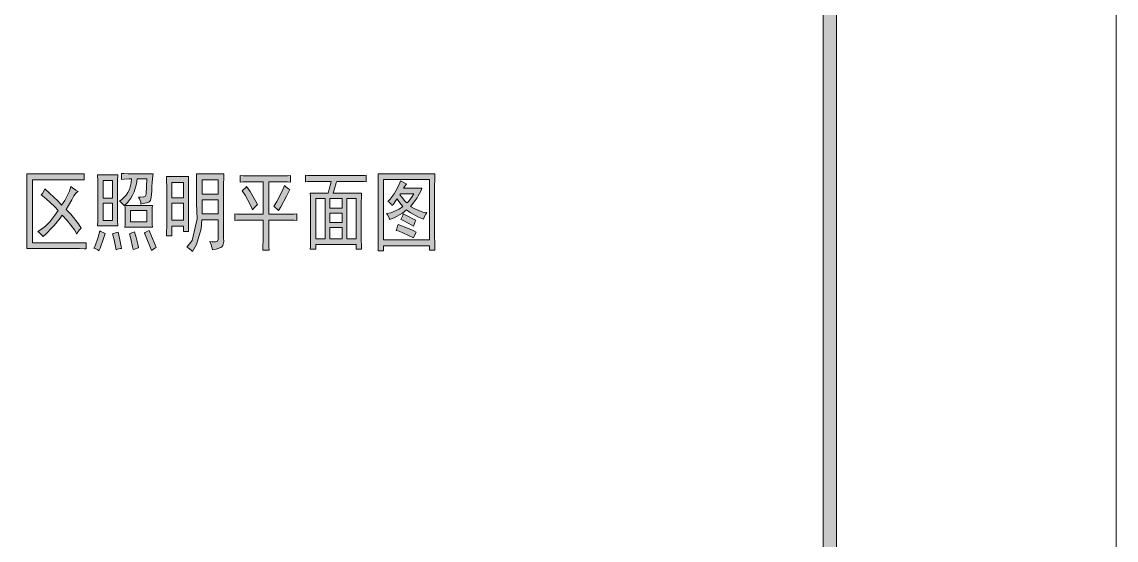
# Model space of a CAD drawing. Header units: millimetres. Extents: x 805 to 6044844, y 120 to 7887884.
# Drawn here: x 6039111 to 6044844, y 7802704 to 7805423 of the extents above; entities that cross this region are included whole.
import ezdxf

# ---------------------------------------------------------------- set-up
doc = ezdxf.new("R2010")
doc.units = ezdxf.units.MM

msp = doc.modelspace()

# ---------------------------------------------------------------- hatches: boundary and pattern name
h = msp.add_hatch(color=0)
h.dxf.hatch_style = 2
h.paths.add_polyline_path([(6043378.9, 7800256.9), (6043309.1, 7800327.2), (6043309.1, 7886349.6), (6043378.9, 7886419.9)])
h = msp.add_hatch(color=0)
h.dxf.hatch_style = 2
h.paths.add_polyline_path([(6039437, 7804593.3), (6039426.2, 7804593.8), (6039397.8, 7804594.9), (6039379.5, 7804594.9), (6039167, 7804594.9), (6039167, 7804262.7), (6039401, 7804262.7), (6039415.5, 7804262.7), (6039438.6, 7804263.2), (6039447.2, 7804264.3), (6039447.2, 7804232.1), (6039438, 7804232.7), (6039413.4, 7804233.7), (6039398.3, 7804233.7), (6039136.4, 7804233.7), (6039137.5, 7804255.2), (6039138, 7804286.9), (6039138, 7804296.5), (6039138, 7804569.7), (6039138, 7804585.3), (6039137.5, 7804613.2), (6039136.4, 7804625.5), (6039437, 7804625.5)])
h = msp.add_hatch(color=0)
h.paths.add_polyline_path([(6039614.1, 7804620.1), (6039613, 7804587.9), (6039612.5, 7804517.6), (6039612.5, 7804480.1), (6039612.5, 7804443), (6039613, 7804379.2), (6039614.1, 7804352.3), (6039507.8, 7804352.3), (6039508.4, 7804378.6), (6039508.9, 7804442), (6039508.9, 7804480.1), (6039508.9, 7804517.6), (6039508.4, 7804587.9), (6039507.8, 7804620.1)])
h.paths.add_polyline_path([(6039585.1, 7804497.8), (6039585.1, 7804591.2), (6039536.3, 7804591.2), (6039536.3, 7804497.8)])
h.paths.add_polyline_path([(6039585.1, 7804381.3), (6039585.1, 7804470.9), (6039536.3, 7804470.9), (6039536.3, 7804381.3)])
h = msp.add_hatch(color=0)
h.dxf.hatch_style = 2
h.paths.add_polyline_path([(6039734.8, 7804467.2), (6039733.8, 7804476.3), (6039727.3, 7804494.6), (6039722, 7804503.1), (6039732.7, 7804503.1), (6039747.7, 7804504.2), (6039752, 7804505.3), (6039756.3, 7804505.8), (6039761.1, 7804513.9), (6039762.2, 7804521.4), (6039766.5, 7804598.7), (6039714.4, 7804598.7), (6039711.8, 7804572.4), (6039699.9, 7804530.5), (6039690.8, 7804513.9), (6039681.7, 7804497.8), (6039660.2, 7804469.9), (6039646.8, 7804458.6), (6039639.8, 7804467.2), (6039627.5, 7804479), (6039622.7, 7804481.7), (6039635.5, 7804490.8), (6039657, 7804513.9), (6039665.6, 7804528.4), (6039674.2, 7804542.9), (6039684.4, 7804577.7), (6039686, 7804598.7), (6039673.1, 7804598.7), (6039646.8, 7804597.6), (6039633.9, 7804596.5), (6039633.9, 7804627.1), (6039645.7, 7804626.6), (6039668.8, 7804625.5), (6039680.1, 7804625.5), (6039798.2, 7804625.5), (6039796.5, 7804614.8), (6039793.9, 7804581), (6039792.8, 7804557.9), (6039791.7, 7804535.3), (6039788.5, 7804503.7), (6039786.4, 7804495.1), (6039784.2, 7804486.5), (6039776.2, 7804476.3), (6039769.7, 7804474.7), (6039763.8, 7804472.6), (6039746.1, 7804469.3)])
h = msp.add_hatch(color=0)
h.paths.add_polyline_path([(6039984.9, 7804611), (6039984.4, 7804592.2), (6039983.3, 7804552), (6039983.3, 7804530.5), (6039983.3, 7804400.6), (6039983.3, 7804379.2), (6039984.4, 7804340.5), (6039984.9, 7804323.4), (6039957.6, 7804323.4), (6039957.6, 7804350.7), (6039897.4, 7804350.7), (6039897.4, 7804300.3), (6039868.5, 7804300.3), (6039869, 7804315.3), (6039870.1, 7804355), (6039870.1, 7804379.2), (6039870.1, 7804532.1), (6039870.1, 7804553.6), (6039869, 7804593.3), (6039868.5, 7804611)])
h.paths.add_polyline_path([(6039957.6, 7804382.9), (6039957.6, 7804470.9), (6039897.4, 7804470.9), (6039897.4, 7804382.9)])
h.paths.add_polyline_path([(6039957.6, 7804499.9), (6039957.6, 7804580.4), (6039897.4, 7804580.4), (6039897.4, 7804499.9)])
h = msp.add_hatch(color=0)
h.paths.add_polyline_path([(6040169, 7804625.5), (6040168.5, 7804608.3), (6040167.4, 7804569.2), (6040167.4, 7804546.6), (6040167.4, 7804287.4), (6040168.5, 7804270.8), (6040163.6, 7804248.8), (6040158.3, 7804243.4), (6040152.9, 7804238.6), (6040128.8, 7804230), (6040110, 7804226.8), (6040108.4, 7804236.4), (6040101.4, 7804257.9), (6040095.5, 7804269.7), (6040107.8, 7804268.6), (6040125, 7804269.2), (6040130.4, 7804270.8), (6040135.2, 7804271.8), (6040139.5, 7804281.5), (6040139, 7804289.5), (6040139, 7804384.5), (6040054.2, 7804384.5), (6040049.9, 7804337.8), (6040025.2, 7804254.1), (6040005.3, 7804217.6), (6039997.8, 7804225.7), (6039982.8, 7804237.5), (6039974.7, 7804240.7), (6040002.6, 7804276.1), (6040028.9, 7804389.9), (6040026.8, 7804469.3), (6040026.8, 7804544.5), (6040026.8, 7804565.9), (6040025.7, 7804606.7), (6040025.2, 7804625.5)])
h.paths.add_polyline_path([(6040139, 7804519.2), (6040139, 7804594.9), (6040055.2, 7804594.9), (6040055.2, 7804519.2)])
h.paths.add_polyline_path([(6040139, 7804415.1), (6040139, 7804488.7), (6040055.2, 7804488.7), (6040055.2, 7804415.1)])
h = msp.add_hatch(color=0)
h.dxf.hatch_style = 2
h.paths.add_polyline_path([(6040465.3, 7804614.8), (6040476, 7804614.8), (6040502.8, 7804615.8), (6040518.4, 7804616.4), (6040518.4, 7804582.6), (6040503.4, 7804583.1), (6040476.5, 7804584.2), (6040465.3, 7804584.2), (6040404.6, 7804584.2), (6040404.6, 7804413.5), (6040492.6, 7804413.5), (6040508.2, 7804413.5), (6040537.7, 7804414.6), (6040551.7, 7804415.1), (6040551.7, 7804381.3), (6040537.7, 7804381.9), (6040508.2, 7804382.9), (6040492.6, 7804382.9), (6040404.6, 7804382.9), (6040404.6, 7804300.3), (6040404.6, 7804280.4), (6040405.7, 7804242.9), (6040406.2, 7804224.6), (6040372.9, 7804224.6), (6040374, 7804242.9), (6040374.6, 7804280.4), (6040374.6, 7804300.3), (6040374.6, 7804382.9), (6040269.4, 7804382.9), (6040259.7, 7804382.9), (6040238.2, 7804381.9), (6040226.4, 7804381.3), (6040226.4, 7804415.1), (6040238.2, 7804414.6), (6040260.8, 7804413.5), (6040272.6, 7804413.5), (6040374.6, 7804413.5), (6040374.6, 7804584.2), (6040306.9, 7804584.2), (6040296.2, 7804584.2), (6040270.4, 7804583.1), (6040255.4, 7804582.6), (6040255.4, 7804616.4), (6040270.4, 7804615.8), (6040295.7, 7804614.8), (6040305.3, 7804614.8)])
h = msp.add_hatch(color=0)
h.paths.add_polyline_path([(6040876.3, 7804616.4), (6040887.1, 7804616.4), (6040906.4, 7804617.5), (6040915, 7804618.5), (6040915, 7804584.2), (6040905.3, 7804585.3), (6040886, 7804585.8), (6040876.3, 7804585.8), (6040761.5, 7804585.8), (6040758.3, 7804577.7), (6040749.2, 7804547.2), (6040742.7, 7804524.6), (6040890.8, 7804524.6), (6040890.3, 7804508), (6040889.2, 7804472.6), (6040889.2, 7804454.8), (6040889.2, 7804300.3), (6040889.2, 7804280.4), (6040890.3, 7804245.5), (6040890.8, 7804230), (6040861.9, 7804230), (6040861.9, 7804255.2), (6040650.4, 7804255.2), (6040650.4, 7804230), (6040622, 7804230), (6040622.5, 7804241.8), (6040623.6, 7804276.1), (6040623.6, 7804298.1), (6040623.6, 7804458.6), (6040623.6, 7804475.2), (6040622.5, 7804508.5), (6040622, 7804524.6), (6040715.3, 7804524.6), (6040721.8, 7804545.5), (6040729.8, 7804576.1), (6040731.4, 7804585.8), (6040640.7, 7804585.8), (6040630, 7804585.8), (6040608, 7804585.3), (6040597.3, 7804584.2), (6040597.3, 7804618.5), (6040609.1, 7804617.5), (6040630.5, 7804616.4), (6040640.7, 7804616.4)])
h.paths.add_polyline_path([(6040699.8, 7804284.2), (6040699.8, 7804496.2), (6040650.4, 7804496.2), (6040650.4, 7804284.2)])
h.paths.add_polyline_path([(6040861.9, 7804284.2), (6040861.9, 7804496.2), (6040813, 7804496.2), (6040813, 7804284.2)])
h.paths.add_polyline_path([(6040788.9, 7804284.2), (6040788.9, 7804343.2), (6040723.9, 7804343.2), (6040723.9, 7804284.2)])
h.paths.add_polyline_path([(6040788.9, 7804445.7), (6040788.9, 7804496.2), (6040723.9, 7804496.2), (6040723.9, 7804445.7)])
h.paths.add_polyline_path([(6040788.9, 7804370), (6040788.9, 7804418.9), (6040723.9, 7804418.9), (6040723.9, 7804370)])
h = msp.add_hatch(color=0)
h.paths.add_polyline_path([(6041274.6, 7804625.5), (6041274, 7804603), (6041273.5, 7804553.6), (6041273.5, 7804526.8), (6041273.5, 7804334.1), (6041273.5, 7804306.7), (6041274, 7804251.4), (6041274.6, 7804224.6), (6041246.1, 7804224.6), (6041246.1, 7804248.2), (6041005.7, 7804248.2), (6041005.7, 7804220.8), (6040977.2, 7804220.8), (6040977.8, 7804248.8), (6040978.3, 7804306.7), (6040978.3, 7804336.2), (6040978.3, 7804526.8), (6040978.3, 7804552.5), (6040977.8, 7804601.9), (6040977.2, 7804625.5)])
h.paths.add_polyline_path([(6041246.1, 7804278.8), (6041246.1, 7804596.5), (6041005.7, 7804596.5), (6041005.7, 7804278.8)])
h = msp.add_hatch(color=0)
h.dxf.hatch_style = 2
h.paths.add_polyline_path([(6039231.4, 7804546.6), (6039256.6, 7804524.6), (6039300.7, 7804482.7), (6039319.4, 7804461.8), (6039335.5, 7804486), (6039360.2, 7804534.8), (6039368.3, 7804559), (6039375.8, 7804552.5), (6039394.6, 7804540.2), (6039405.3, 7804533.7), (6039397.8, 7804527.3), (6039383.8, 7804510.7), (6039377.9, 7804499.9), (6039372.6, 7804488.7), (6039355.4, 7804458.6), (6039343.6, 7804438.7), (6039368.3, 7804413.5), (6039407.5, 7804364.1), (6039422.5, 7804340), (6039413.9, 7804332.5), (6039402.1, 7804317.5), (6039398.3, 7804309.4), (6039386.5, 7804330.9), (6039348.4, 7804380.2), (6039322.1, 7804408.2), (6039311.4, 7804392.6), (6039289.4, 7804364.7), (6039278.1, 7804352.3), (6039266.8, 7804340), (6039239.5, 7804312.1), (6039222.8, 7804296.5), (6039216.4, 7804304.6), (6039201.9, 7804318), (6039193.9, 7804323.4), (6039208.3, 7804331.4), (6039234.1, 7804350.7), (6039245.9, 7804362), (6039257.2, 7804373.3), (6039284.6, 7804408.7), (6039300.7, 7804433.4), (6039282.4, 7804453.8), (6039237.9, 7804495.1), (6039211.6, 7804516), (6039218.5, 7804523), (6039228.7, 7804538.6)])
h = msp.add_hatch(color=0)
h.dxf.hatch_style = 2
h.paths.add_polyline_path([(6040318.7, 7804436.6), (6040307.5, 7804464), (6040281.2, 7804513.3), (6040265.1, 7804535.9), (6040271, 7804541.2), (6040282.8, 7804552.5), (6040288.1, 7804559), (6040306.4, 7804532.1), (6040334.8, 7804484.4), (6040345.6, 7804464), (6040337, 7804455.9), (6040323.6, 7804442)])
h = msp.add_hatch(color=0)
h.dxf.hatch_style = 2
h.paths.add_polyline_path([(6040430.9, 7804454.8), (6040447, 7804480.1), (6040475.4, 7804534.8), (6040486.7, 7804564.3), (6040493.7, 7804557.9), (6040508.2, 7804547.2), (6040515.7, 7804542.9), (6040497.5, 7804508), (6040467.4, 7804453.2), (6040455.1, 7804433.4), (6040449.2, 7804439.3), (6040437.3, 7804450)])
h = msp.add_hatch(color=0)
h.paths.add_polyline_path([(6041126.4, 7804573.4), (6041122.1, 7804568.1), (6041114.6, 7804556.3), (6041110.9, 7804549.8), (6041206.9, 7804549.8), (6041204.3, 7804541.8), (6041195.1, 7804521.9), (6041188.2, 7804510.7), (6041181.7, 7804498.9), (6041161.9, 7804470.9), (6041147.9, 7804454.8), (6041169.9, 7804441.4), (6041212.3, 7804425.3), (6041233.2, 7804422.6), (6041227.9, 7804414.6), (6041219.3, 7804397.4), (6041215.5, 7804388.3), (6041189.2, 7804398), (6041144.7, 7804422.6), (6041126.4, 7804436.6), (6041105.5, 7804420), (6041061, 7804394.7), (6041037.4, 7804386.7), (6041035.2, 7804394.7), (6041027.2, 7804409.8), (6041021.8, 7804417.3), (6041044.9, 7804421.6), (6041087.3, 7804440.4), (6041106.6, 7804454.8), (6041096.4, 7804466.6), (6041081.9, 7804486), (6041077.6, 7804494.6), (6041071.2, 7804485.4), (6041057.7, 7804467.2), (6041050.2, 7804458.6), (6041045.4, 7804465.6), (6041034.7, 7804476.3), (6041028.8, 7804480.1), (6041041.1, 7804492.4), (6041062, 7804520.9), (6041070.6, 7804536.4), (6041079.2, 7804552.5), (6041091.6, 7804578.8), (6041094.8, 7804589.5), (6041102.3, 7804585.3), (6041117.9, 7804577.2)])
h.paths.add_polyline_path([(6041092.1, 7804516), (6041102.8, 7804500.5), (6041121.6, 7804479), (6041129.7, 7804472.6), (6041138.8, 7804481.7), (6041156, 7804505.8), (6041164, 7804521.4), (6041094.8, 7804521.4)])
h = msp.add_hatch(color=0)
h.paths.add_polyline_path([(6039794.9, 7804458.6), (6039794.4, 7804447.3), (6039793.9, 7804420.5), (6039793.9, 7804404.4), (6039793.9, 7804389.4), (6039794.4, 7804359.3), (6039794.9, 7804345.4), (6039651.1, 7804345.4), (6039652.2, 7804360.4), (6039652.7, 7804389.9), (6039652.7, 7804404.4), (6039652.7, 7804418.9), (6039652.2, 7804445.7), (6039651.1, 7804458.6)])
h.paths.add_polyline_path([(6039766.5, 7804373.8), (6039766.5, 7804433.4), (6039680.1, 7804433.4), (6039680.1, 7804373.8)])
h = msp.add_hatch(color=0)
h.dxf.hatch_style = 2
h.paths.add_polyline_path([(6041109.3, 7804415.1), (6041134, 7804402.8), (6041166.7, 7804386.7), (6041175.3, 7804382.9), (6041172.1, 7804375.4), (6041165.6, 7804359.3), (6041162.4, 7804350.7), (6041138.2, 7804364.7), (6041105, 7804382.9), (6041096.4, 7804386.7), (6041100.1, 7804392.6), (6041106.6, 7804407.1)])
h = msp.add_hatch(color=0)
h.dxf.hatch_style = 2
h.paths.add_polyline_path([(6039548.1, 7804312.6), (6039537.9, 7804281.5), (6039521.2, 7804235.3), (6039514.8, 7804220.8), (6039508.4, 7804226.8), (6039494.4, 7804233.7), (6039487.4, 7804235.3), (6039494.4, 7804248.2), (6039510.5, 7804293.8), (6039519.1, 7804327.1), (6039525.5, 7804322.8), (6039540, 7804315.3)])
h = msp.add_hatch(color=0)
h.dxf.hatch_style = 2
h.paths.add_polyline_path([(6039615.2, 7804320.1), (6039622.7, 7804287.4), (6039631.3, 7804244.5), (6039632.9, 7804233.7), (6039625.3, 7804233.7), (6039611.9, 7804230), (6039605.5, 7804226.8), (6039603.9, 7804236.4), (6039594.8, 7804278.8), (6039586.7, 7804311), (6039593.1, 7804312.6), (6039607.6, 7804317.5)])
h = msp.add_hatch(color=0)
h.dxf.hatch_style = 2
h.paths.add_polyline_path([(6039723, 7804237.5), (6039716, 7804235.3), (6039701.6, 7804231), (6039694.6, 7804228.4), (6039691.4, 7804243.4), (6039681.7, 7804284.7), (6039674.2, 7804311), (6039678.5, 7804312.6), (6039692.4, 7804318), (6039701.6, 7804321.7), (6039709.6, 7804292.2), (6039720.3, 7804249.8)])
h = msp.add_hatch(color=0)
h.dxf.hatch_style = 2
h.paths.add_polyline_path([(6039789.6, 7804223), (6039784.2, 7804238), (6039766.5, 7804284.2), (6039753.6, 7804314.8), (6039757.9, 7804317.5), (6039769.7, 7804324.4), (6039777.8, 7804328.7), (6039790.6, 7804298.1), (6039809.4, 7804253.6), (6039815.3, 7804239.1), (6039807.8, 7804235.3), (6039794.9, 7804227.3)])
h = msp.add_hatch(color=0)
h.dxf.hatch_style = 2
h.paths.add_polyline_path([(6041081.9, 7804359.3), (6041113.6, 7804348), (6041161.3, 7804328.2), (6041176.9, 7804320.1), (6041173.1, 7804312.6), (6041166.2, 7804297.6), (6041162.4, 7804289.5), (6041132.9, 7804304.6), (6041087.8, 7804324.4), (6041071.7, 7804328.7), (6041074.9, 7804336.2), (6041079.8, 7804351.3)])

# ---------------------------------------------------------------- linework, layer by layer
at = {"color": 0, "lineweight": 0}
for points in [[(5918704.9, 7798792.3), (5918704.9, 7887884.5), (6044844, 7887884.5), (6044844, 7798792.3)], [(6043378.9, 7800256.9), (6043309.1, 7800327.2), (6043309.1, 7886349.6), (6043378.9, 7886419.9)], [(6039437, 7804593.3), (6039426.2, 7804593.8), (6039397.8, 7804594.9), (6039379.5, 7804594.9), (6039167, 7804594.9), (6039167, 7804262.7), (6039401, 7804262.7), (6039415.5, 7804262.7), (6039438.6, 7804263.2), (6039447.2, 7804264.3), (6039447.2, 7804232.1), (6039438, 7804232.7), (6039413.4, 7804233.7), (6039398.3, 7804233.7), (6039136.4, 7804233.7), (6039137.5, 7804255.2), (6039138, 7804286.9), (6039138, 7804296.5), (6039138, 7804569.7), (6039138, 7804585.3), (6039137.5, 7804613.2), (6039136.4, 7804625.5), (6039437, 7804625.5)], [(6039614.1, 7804620.1), (6039613, 7804587.9), (6039612.5, 7804517.6), (6039612.5, 7804480.1), (6039612.5, 7804443), (6039613, 7804379.2), (6039614.1, 7804352.3), (6039507.8, 7804352.3), (6039508.4, 7804378.6), (6039508.9, 7804442), (6039508.9, 7804480.1), (6039508.9, 7804517.6), (6039508.4, 7804587.9), (6039507.8, 7804620.1)], [(6039734.8, 7804467.2), (6039733.8, 7804476.3), (6039727.3, 7804494.6), (6039722, 7804503.1), (6039732.7, 7804503.1), (6039747.7, 7804504.2), (6039752, 7804505.3), (6039756.3, 7804505.8), (6039761.1, 7804513.9), (6039762.2, 7804521.4), (6039766.5, 7804598.7), (6039714.4, 7804598.7), (6039711.8, 7804572.4), (6039699.9, 7804530.5), (6039690.8, 7804513.9), (6039681.7, 7804497.8), (6039660.2, 7804469.9), (6039646.8, 7804458.6), (6039639.8, 7804467.2), (6039627.5, 7804479), (6039622.7, 7804481.7), (6039635.5, 7804490.8), (6039657, 7804513.9), (6039665.6, 7804528.4), (6039674.2, 7804542.9), (6039684.4, 7804577.7), (6039686, 7804598.7), (6039673.1, 7804598.7), (6039646.8, 7804597.6), (6039633.9, 7804596.5), (6039633.9, 7804627.1), (6039645.7, 7804626.6), (6039668.8, 7804625.5), (6039680.1, 7804625.5), (6039798.2, 7804625.5), (6039796.5, 7804614.8), (6039793.9, 7804581), (6039792.8, 7804557.9), (6039791.7, 7804535.3), (6039788.5, 7804503.7), (6039786.4, 7804495.1), (6039784.2, 7804486.5), (6039776.2, 7804476.3), (6039769.7, 7804474.7), (6039763.8, 7804472.6), (6039746.1, 7804469.3)], [(6039984.9, 7804611), (6039984.4, 7804592.2), (6039983.3, 7804552), (6039983.3, 7804530.5), (6039983.3, 7804400.6), (6039983.3, 7804379.2), (6039984.4, 7804340.5), (6039984.9, 7804323.4), (6039957.6, 7804323.4), (6039957.6, 7804350.7), (6039897.4, 7804350.7), (6039897.4, 7804300.3), (6039868.5, 7804300.3), (6039869, 7804315.3), (6039870.1, 7804355), (6039870.1, 7804379.2), (6039870.1, 7804532.1), (6039870.1, 7804553.6), (6039869, 7804593.3), (6039868.5, 7804611)], [(6040169, 7804625.5), (6040168.5, 7804608.3), (6040167.4, 7804569.2), (6040167.4, 7804546.6), (6040167.4, 7804287.4), (6040168.5, 7804270.8), (6040163.6, 7804248.8), (6040158.3, 7804243.4), (6040152.9, 7804238.6), (6040128.8, 7804230), (6040110, 7804226.8), (6040108.4, 7804236.4), (6040101.4, 7804257.9), (6040095.5, 7804269.7), (6040107.8, 7804268.6), (6040125, 7804269.2), (6040130.4, 7804270.8), (6040135.2, 7804271.8), (6040139.5, 7804281.5), (6040139, 7804289.5), (6040139, 7804384.5), (6040054.2, 7804384.5), (6040049.9, 7804337.8), (6040025.2, 7804254.1), (6040005.3, 7804217.6), (6039997.8, 7804225.7), (6039982.8, 7804237.5), (6039974.7, 7804240.7), (6040002.6, 7804276.1), (6040028.9, 7804389.9), (6040026.8, 7804469.3), (6040026.8, 7804544.5), (6040026.8, 7804565.9), (6040025.7, 7804606.7), (6040025.2, 7804625.5)], [(6040465.3, 7804614.8), (6040476, 7804614.8), (6040502.8, 7804615.8), (6040518.4, 7804616.4), (6040518.4, 7804582.6), (6040503.4, 7804583.1), (6040476.5, 7804584.2), (6040465.3, 7804584.2), (6040404.6, 7804584.2), (6040404.6, 7804413.5), (6040492.6, 7804413.5), (6040508.2, 7804413.5), (6040537.7, 7804414.6), (6040551.7, 7804415.1), (6040551.7, 7804381.3), (6040537.7, 7804381.9), (6040508.2, 7804382.9), (6040492.6, 7804382.9), (6040404.6, 7804382.9), (6040404.6, 7804300.3), (6040404.6, 7804280.4), (6040405.7, 7804242.9), (6040406.2, 7804224.6), (6040372.9, 7804224.6), (6040374, 7804242.9), (6040374.6, 7804280.4), (6040374.6, 7804300.3), (6040374.6, 7804382.9), (6040269.4, 7804382.9), (6040259.7, 7804382.9), (6040238.2, 7804381.9), (6040226.4, 7804381.3), (6040226.4, 7804415.1), (6040238.2, 7804414.6), (6040260.8, 7804413.5), (6040272.6, 7804413.5), (6040374.6, 7804413.5), (6040374.6, 7804584.2), (6040306.9, 7804584.2), (6040296.2, 7804584.2), (6040270.4, 7804583.1), (6040255.4, 7804582.6), (6040255.4, 7804616.4), (6040270.4, 7804615.8), (6040295.7, 7804614.8), (6040305.3, 7804614.8)], [(6040876.3, 7804616.4), (6040887.1, 7804616.4), (6040906.4, 7804617.5), (6040915, 7804618.5), (6040915, 7804584.2), (6040905.3, 7804585.3), (6040886, 7804585.8), (6040876.3, 7804585.8), (6040761.5, 7804585.8), (6040758.3, 7804577.7), (6040749.2, 7804547.2), (6040742.7, 7804524.6), (6040890.8, 7804524.6), (6040890.3, 7804508), (6040889.2, 7804472.6), (6040889.2, 7804454.8), (6040889.2, 7804300.3), (6040889.2, 7804280.4), (6040890.3, 7804245.5), (6040890.8, 7804230), (6040861.9, 7804230), (6040861.9, 7804255.2), (6040650.4, 7804255.2), (6040650.4, 7804230), (6040622, 7804230), (6040622.5, 7804241.8), (6040623.6, 7804276.1), (6040623.6, 7804298.1), (6040623.6, 7804458.6), (6040623.6, 7804475.2), (6040622.5, 7804508.5), (6040622, 7804524.6), (6040715.3, 7804524.6), (6040721.8, 7804545.5), (6040729.8, 7804576.1), (6040731.4, 7804585.8), (6040640.7, 7804585.8), (6040630, 7804585.8), (6040608, 7804585.3), (6040597.3, 7804584.2), (6040597.3, 7804618.5), (6040609.1, 7804617.5), (6040630.5, 7804616.4), (6040640.7, 7804616.4)], [(6041274.6, 7804625.5), (6041274, 7804603), (6041273.5, 7804553.6), (6041273.5, 7804526.8), (6041273.5, 7804334.1), (6041273.5, 7804306.7), (6041274, 7804251.4), (6041274.6, 7804224.6), (6041246.1, 7804224.6), (6041246.1, 7804248.2), (6041005.7, 7804248.2), (6041005.7, 7804220.8), (6040977.2, 7804220.8), (6040977.8, 7804248.8), (6040978.3, 7804306.7), (6040978.3, 7804336.2), (6040978.3, 7804526.8), (6040978.3, 7804552.5), (6040977.8, 7804601.9), (6040977.2, 7804625.5)], [(6039231.4, 7804546.6), (6039256.6, 7804524.6), (6039300.7, 7804482.7), (6039319.4, 7804461.8), (6039335.5, 7804486), (6039360.2, 7804534.8), (6039368.3, 7804559), (6039375.8, 7804552.5), (6039394.6, 7804540.2), (6039405.3, 7804533.7), (6039397.8, 7804527.3), (6039383.8, 7804510.7), (6039377.9, 7804499.9), (6039372.6, 7804488.7), (6039355.4, 7804458.6), (6039343.6, 7804438.7), (6039368.3, 7804413.5), (6039407.5, 7804364.1), (6039422.5, 7804340), (6039413.9, 7804332.5), (6039402.1, 7804317.5), (6039398.3, 7804309.4), (6039386.5, 7804330.9), (6039348.4, 7804380.2), (6039322.1, 7804408.2), (6039311.4, 7804392.6), (6039289.4, 7804364.7), (6039278.1, 7804352.3), (6039266.8, 7804340), (6039239.5, 7804312.1), (6039222.8, 7804296.5), (6039216.4, 7804304.6), (6039201.9, 7804318), (6039193.9, 7804323.4), (6039208.3, 7804331.4), (6039234.1, 7804350.7), (6039245.9, 7804362), (6039257.2, 7804373.3), (6039284.6, 7804408.7), (6039300.7, 7804433.4), (6039282.4, 7804453.8), (6039237.9, 7804495.1), (6039211.6, 7804516), (6039218.5, 7804523), (6039228.7, 7804538.6)], [(6039585.1, 7804497.8), (6039585.1, 7804591.2), (6039536.3, 7804591.2), (6039536.3, 7804497.8)], [(6039957.6, 7804499.9), (6039957.6, 7804580.4), (6039897.4, 7804580.4), (6039897.4, 7804499.9)], [(6040139, 7804519.2), (6040139, 7804594.9), (6040055.2, 7804594.9), (6040055.2, 7804519.2)], [(6040318.7, 7804436.6), (6040307.5, 7804464), (6040281.2, 7804513.3), (6040265.1, 7804535.9), (6040271, 7804541.2), (6040282.8, 7804552.5), (6040288.1, 7804559), (6040306.4, 7804532.1), (6040334.8, 7804484.4), (6040345.6, 7804464), (6040337, 7804455.9), (6040323.6, 7804442)], [(6040430.9, 7804454.8), (6040447, 7804480.1), (6040475.4, 7804534.8), (6040486.7, 7804564.3), (6040493.7, 7804557.9), (6040508.2, 7804547.2), (6040515.7, 7804542.9), (6040497.5, 7804508), (6040467.4, 7804453.2), (6040455.1, 7804433.4), (6040449.2, 7804439.3), (6040437.3, 7804450)], [(6041246.1, 7804278.8), (6041246.1, 7804596.5), (6041005.7, 7804596.5), (6041005.7, 7804278.8)], [(6041126.4, 7804573.4), (6041122.1, 7804568.1), (6041114.6, 7804556.3), (6041110.9, 7804549.8), (6041206.9, 7804549.8), (6041204.3, 7804541.8), (6041195.1, 7804521.9), (6041188.2, 7804510.7), (6041181.7, 7804498.9), (6041161.9, 7804470.9), (6041147.9, 7804454.8), (6041169.9, 7804441.4), (6041212.3, 7804425.3), (6041233.2, 7804422.6), (6041227.9, 7804414.6), (6041219.3, 7804397.4), (6041215.5, 7804388.3), (6041189.2, 7804398), (6041144.7, 7804422.6), (6041126.4, 7804436.6), (6041105.5, 7804420), (6041061, 7804394.7), (6041037.4, 7804386.7), (6041035.2, 7804394.7), (6041027.2, 7804409.8), (6041021.8, 7804417.3), (6041044.9, 7804421.6), (6041087.3, 7804440.4), (6041106.6, 7804454.8), (6041096.4, 7804466.6), (6041081.9, 7804486), (6041077.6, 7804494.6), (6041071.2, 7804485.4), (6041057.7, 7804467.2), (6041050.2, 7804458.6), (6041045.4, 7804465.6), (6041034.7, 7804476.3), (6041028.8, 7804480.1), (6041041.1, 7804492.4), (6041062, 7804520.9), (6041070.6, 7804536.4), (6041079.2, 7804552.5), (6041091.6, 7804578.8), (6041094.8, 7804589.5), (6041102.3, 7804585.3), (6041117.9, 7804577.2)], [(6040139, 7804415.1), (6040139, 7804488.7), (6040055.2, 7804488.7), (6040055.2, 7804415.1)], [(6040699.8, 7804284.2), (6040699.8, 7804496.2), (6040650.4, 7804496.2), (6040650.4, 7804284.2)], [(6040788.9, 7804445.7), (6040788.9, 7804496.2), (6040723.9, 7804496.2), (6040723.9, 7804445.7)], [(6040861.9, 7804284.2), (6040861.9, 7804496.2), (6040813, 7804496.2), (6040813, 7804284.2)], [(6041092.1, 7804516), (6041102.8, 7804500.5), (6041121.6, 7804479), (6041129.7, 7804472.6), (6041138.8, 7804481.7), (6041156, 7804505.8), (6041164, 7804521.4), (6041094.8, 7804521.4)], [(6039585.1, 7804381.3), (6039585.1, 7804470.9), (6039536.3, 7804470.9), (6039536.3, 7804381.3)], [(6039794.9, 7804458.6), (6039794.4, 7804447.3), (6039793.9, 7804420.5), (6039793.9, 7804404.4), (6039793.9, 7804389.4), (6039794.4, 7804359.3), (6039794.9, 7804345.4), (6039651.1, 7804345.4), (6039652.2, 7804360.4), (6039652.7, 7804389.9), (6039652.7, 7804404.4), (6039652.7, 7804418.9), (6039652.2, 7804445.7), (6039651.1, 7804458.6)], [(6039766.5, 7804373.8), (6039766.5, 7804433.4), (6039680.1, 7804433.4), (6039680.1, 7804373.8)], [(6039957.6, 7804382.9), (6039957.6, 7804470.9), (6039897.4, 7804470.9), (6039897.4, 7804382.9)], [(6040788.9, 7804370), (6040788.9, 7804418.9), (6040723.9, 7804418.9), (6040723.9, 7804370)], [(6041109.3, 7804415.1), (6041134, 7804402.8), (6041166.7, 7804386.7), (6041175.3, 7804382.9), (6041172.1, 7804375.4), (6041165.6, 7804359.3), (6041162.4, 7804350.7), (6041138.2, 7804364.7), (6041105, 7804382.9), (6041096.4, 7804386.7), (6041100.1, 7804392.6), (6041106.6, 7804407.1)], [(6039548.1, 7804312.6), (6039537.9, 7804281.5), (6039521.2, 7804235.3), (6039514.8, 7804220.8), (6039508.4, 7804226.8), (6039494.4, 7804233.7), (6039487.4, 7804235.3), (6039494.4, 7804248.2), (6039510.5, 7804293.8), (6039519.1, 7804327.1), (6039525.5, 7804322.8), (6039540, 7804315.3)], [(6039615.2, 7804320.1), (6039622.7, 7804287.4), (6039631.3, 7804244.5), (6039632.9, 7804233.7), (6039625.3, 7804233.7), (6039611.9, 7804230), (6039605.5, 7804226.8), (6039603.9, 7804236.4), (6039594.8, 7804278.8), (6039586.7, 7804311), (6039593.1, 7804312.6), (6039607.6, 7804317.5)], [(6039723, 7804237.5), (6039716, 7804235.3), (6039701.6, 7804231), (6039694.6, 7804228.4), (6039691.4, 7804243.4), (6039681.7, 7804284.7), (6039674.2, 7804311), (6039678.5, 7804312.6), (6039692.4, 7804318), (6039701.6, 7804321.7), (6039709.6, 7804292.2), (6039720.3, 7804249.8)], [(6039789.6, 7804223), (6039784.2, 7804238), (6039766.5, 7804284.2), (6039753.6, 7804314.8), (6039757.9, 7804317.5), (6039769.7, 7804324.4), (6039777.8, 7804328.7), (6039790.6, 7804298.1), (6039809.4, 7804253.6), (6039815.3, 7804239.1), (6039807.8, 7804235.3), (6039794.9, 7804227.3)], [(6040788.9, 7804284.2), (6040788.9, 7804343.2), (6040723.9, 7804343.2), (6040723.9, 7804284.2)], [(6041081.9, 7804359.3), (6041113.6, 7804348), (6041161.3, 7804328.2), (6041176.9, 7804320.1), (6041173.1, 7804312.6), (6041166.2, 7804297.6), (6041162.4, 7804289.5), (6041132.9, 7804304.6), (6041087.8, 7804324.4), (6041071.7, 7804328.7), (6041074.9, 7804336.2), (6041079.8, 7804351.3)]]:
    msp.add_lwpolyline(points, close=True, dxfattribs=at)

doc.saveas('drawing.dxf')
